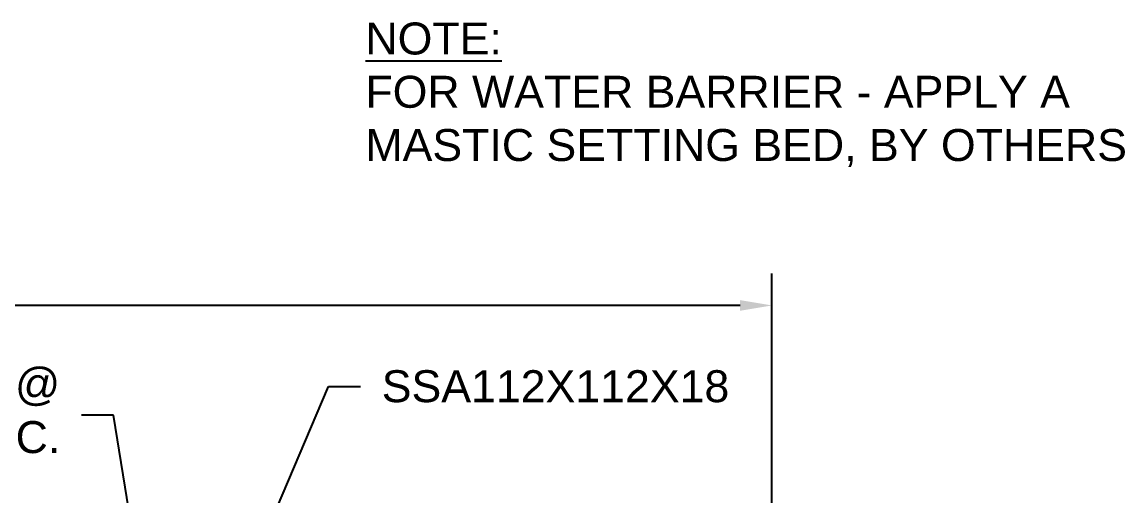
# Model space of a CAD drawing. Header units: inches. Extents: x 7.7 to 47.3, y -8.1 to 5.2.
# Drawn here: x 21.33 to 27.8, y 1.98 to 4.76 of the extents above; entities that cross this region are included whole.
import ezdxf

# ---------------------------------------------------------------- set-up
doc = ezdxf.new("R2010")
doc.units = ezdxf.units.IN
doc.header["$MEASUREMENT"] = 0
doc.layers.add('Dimensions', color=3, linetype='Continuous')
doc.layers.add('Text', color=2, linetype='Continuous')
doc.styles.add('ARIAL', font='arial.ttf')
doc.dimstyles.new('Arial', dxfattribs={"dimscale": 1.5, "dimtxt": 0.125, "dimasz": 0.125, "dimexe": 0.125, "dimexo": 0.125, "dimgap": 0.125, "dimtad": 0, "dimtih": 1, "dimtoh": 1, "dimdec": 4, "dimzin": 0, "dimdsep": 46, "dimlunit": 4, "dimtxsty": 'ARIAL', "dimcen": 0.125, "dimadec": 0, "dimazin": 0, "dimtfac": 1, "dimtdec": 4, "dimtofl": 0, "dimtmove": 0, "dimatfit": 3, "dimfxl": 0, "dimfrac": 2, "dimtolj": 1, "dimtzin": 0, "dimarcsym": 0})

# ---------------------------------------------------------------- blocks, each defined once
blk = doc.blocks.new('*D23')
at = {"layer": 'Defpoints', "color": 0}
for p in [(25.72689144216054, 3.095833699910354), (12.72939153860573, 1.109148960388083), (25.72689144216054, 1.109148960388088)]:
    blk.add_point(p, dxfattribs=at)
at = {"layer": 'Dimensions', "color": 0, "lineweight": -2}
for p, q in [((12.72939153860573, 1.296648960388083), (12.72939153860573, 3.283333699910354)), ((25.72689144216054, 1.296648960388088), (25.72689144216054, 3.283333699910354)), ((12.91689153860573, 3.095833699910354), (18.55647965545817, 3.095833699910354)), ((25.53939144216054, 3.095833699910354), (19.8998033253081, 3.095833699910354))]:
    blk.add_line(p, q, dxfattribs=at)
at = {"layer": 'Dimensions', "color": 0}
for points in [[(12.91689153860573, 3.127083699910354), (12.91689153860573, 3.064583699910354), (12.72939153860573, 3.095833699910354)], [(25.53939144216054, 3.127083699910354), (25.53939144216054, 3.064583699910354), (25.72689144216054, 3.095833699910354)]]:
    blk.add_solid(points, dxfattribs=at)
at = {"layer": 'Dimensions', "color": 0, "insert": (19.22814149038313, 3.095833699910354), "char_height": 0.1875, "attachment_point": 5, "style": 'ARIAL'}
blk.add_mtext('\\A1;DIM. "{\\fArial|b1|i0|c0|p34;B}"', dxfattribs=at)

msp = doc.modelspace()

# ---------------------------------------------------------------- texts
at = {"layer": 'Text', "char_height": 0.1875, "style": 'ARIAL'}
for s, insert, width, attachment_point in [('{\\LNOTE:}\\PFOR WATER BARRIER - APPLY A MASTIC SETTING BED, BY OTHERS', (23.34185529992236, 4.75600088572422), 4.58063197123138, 1), ('FSM1434S @\\P20" (508mm) O.C.', (21.55181124003856, 2.451290187332138), 2.591562355306763, 6), ('SSA112X112X18', (23.43756346092245, 2.620529006468431), 2.245147216014473, 4)]:
    msp.add_mtext(s, dxfattribs=dict(at, insert=insert, width=width, attachment_point=attachment_point))

# ---------------------------------------------------------------- dimensions: what is measured, and where the dimension line sits
at = {"layer": 'Dimensions'}
dim = msp.add_linear_dim(base=(25.72689144216054, 3.095833699910354), p1=(12.72939153860573, 1.109148960388083), p2=(25.72689144216054, 1.109148960388088), text='DIM. "{\\fArial|b1|i0|c0|p34;B}"', dimstyle='Arial', override={"dimpost": '\\X'}, dxfattribs=at)
dim.commit()
dim.dimension.update_dxf_attribs({"geometry": '*D23', "text_midpoint": (19.22814149038313, 3.095833699910354)})

# ---------------------------------------------------------------- leaders
at = {"layer": 'Text'}
for points in [[(22.4686326268829, 1.077898960388088), (23.12506346092245, 2.620529006468431), (23.31256346092245, 2.620529006468431)], [(22.08786842721304, 1.07789896189874), (21.86431124003856, 2.451290187332138), (21.67681124003856, 2.451290187332138)]]:
    msp.add_leader(points, dimstyle='Arial', override={"dimgap": 0.125, "dimtad": 0}, dxfattribs=at)

doc.saveas('drawing.dxf')
